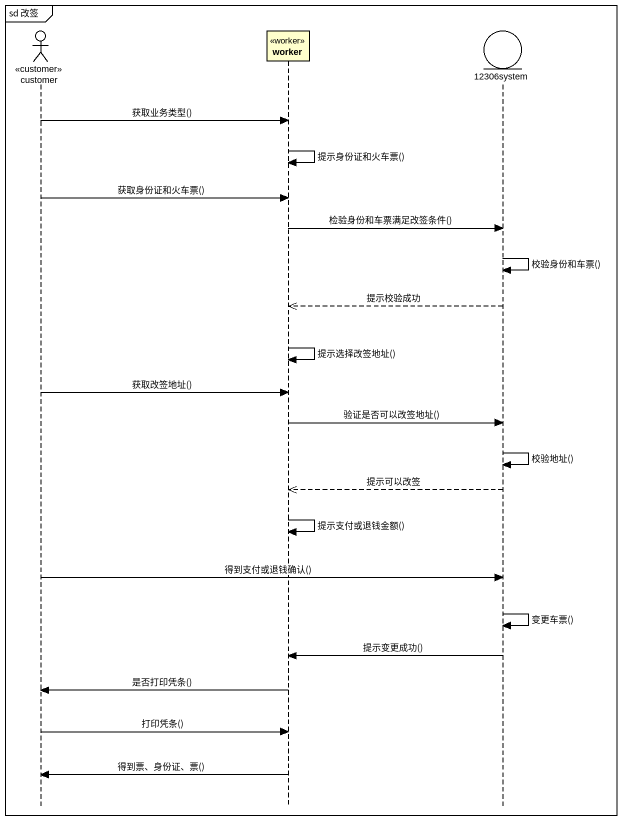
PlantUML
@startuml
mainframe sd 改签
hide footbox
actor customer <<customer>>
participant worker <<worker>>
entity "12306system" as e12306system

customer -> worker : 获取业务类型()
worker -> worker : 提示身份证和火车票()
customer -> worker : 获取身份证和火车票()
worker -> e12306system : 检验身份和车票满足改签条件()
e12306system -> e12306system : 校验身份和车票()
e12306system -->> worker : 提示校验成功
worker -> worker : 提示选择改签地址()
customer -> worker : 获取改签地址()
worker -> e12306system : 验证是否可以改签地址()
e12306system -> e12306system : 校验地址()
e12306system -->> worker : 提示可以改签
worker -> worker : 提示支付或退钱金额()
customer -> e12306system : 得到支付或退钱确认()
e12306system -> e12306system : 变更车票()
e12306system -> worker : 提示变更成功()
worker -> customer : 是否打印凭条()
customer -> worker : 打印凭条()
worker -> customer : 得到票、身份证、票()
@enduml
